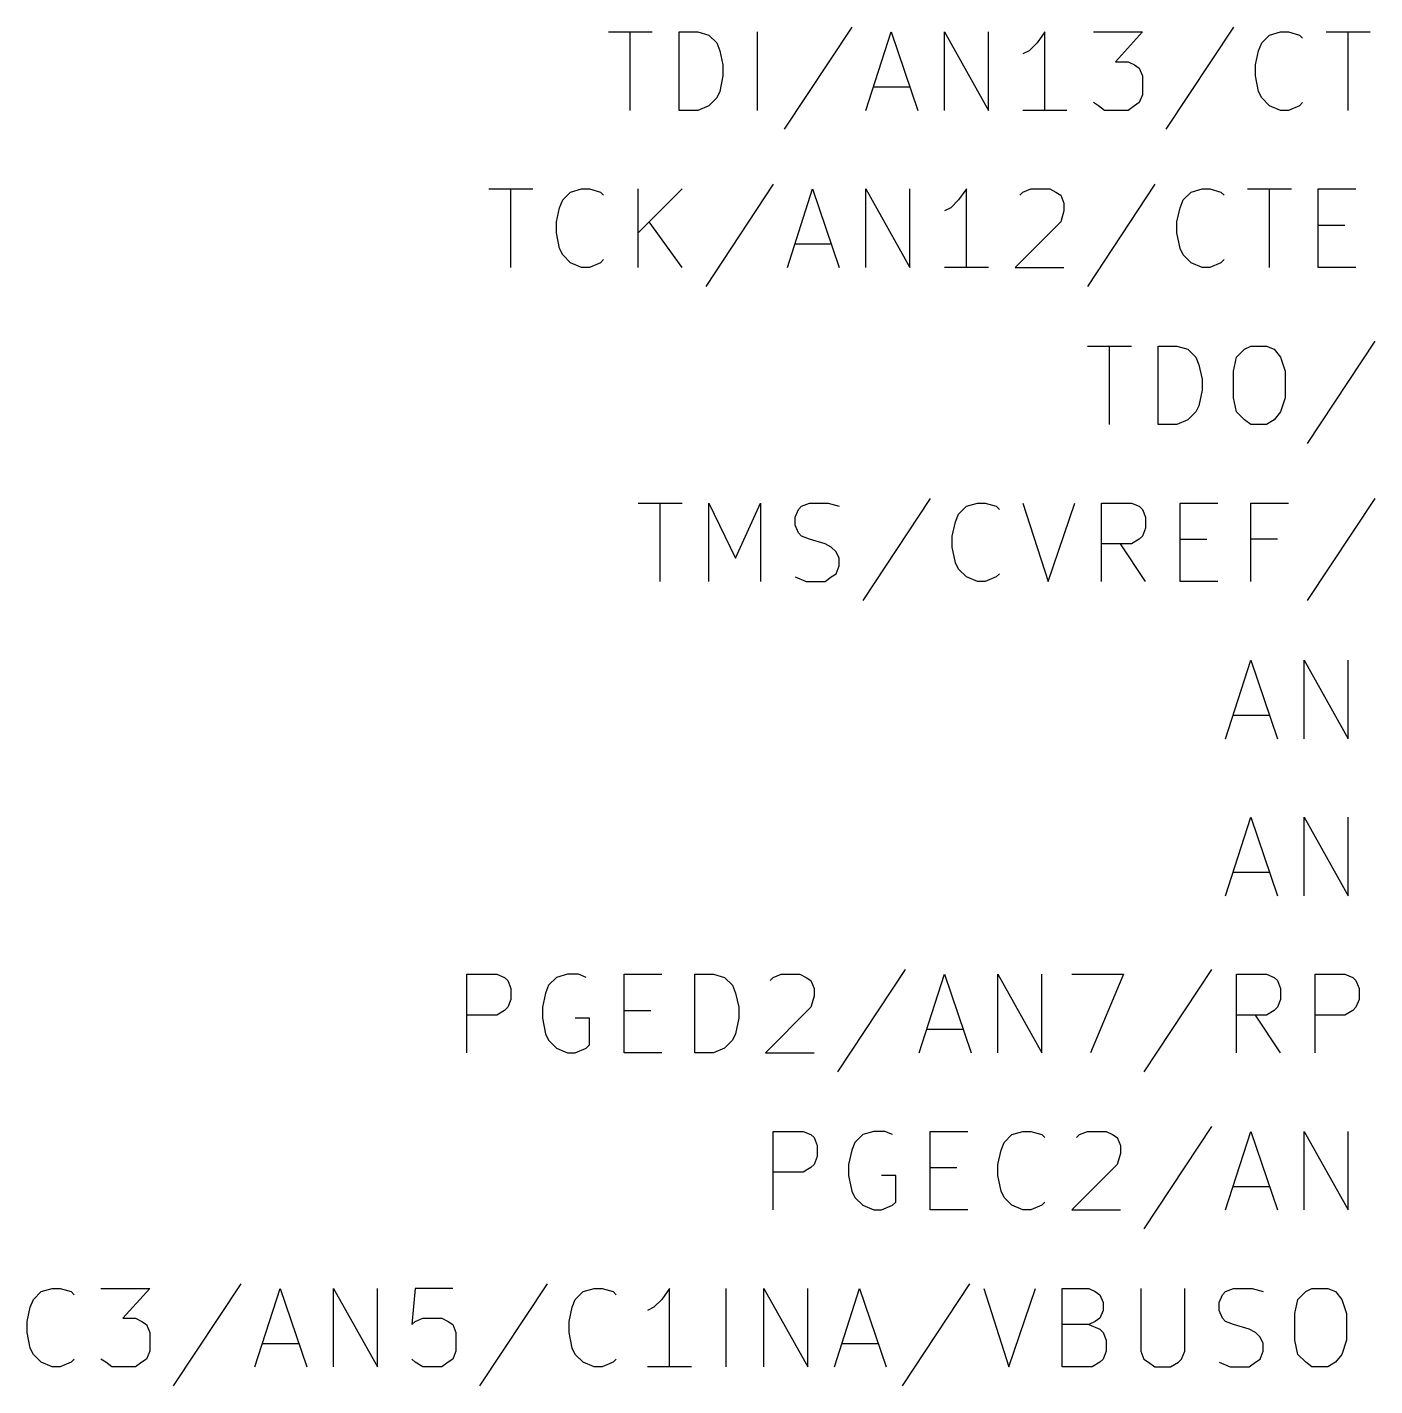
# Model space of a CAD drawing. Extents: x 10 to 287, y -200 to -10.
# Drawn here: x 108.18 to 129.97, y -77.09 to -55.12 of the extents above; entities that cross this region are included whole.
import ezdxf

# ---------------------------------------------------------------- set-up
doc = ezdxf.new("R2010")
doc.units = 0
doc.header["$MEASUREMENT"] = 0

msp = doc.modelspace()

# ---------------------------------------------------------------- linework, layer by layer
at = {"layer": 'Cyan 2'}
for p, q in [((121.514, -55.118), (120.421, -56.769)), ((127.686, -55.118), (126.594, -56.769)), ((117.577, -55.1942), (118.288, -55.1942)), ((117.932, -56.4642), (117.932, -55.1942)), ((118.72, -56.4642), (118.72, -55.1942)), ((118.72, -55.1942), (119.024, -55.1942)), ((119.024, -55.1942), (119.202, -55.245)), ((119.202, -55.245), (119.329, -55.372)), ((119.99, -56.4642), (119.99, -55.1942)), ((121.742, -56.4642), (122.149, -55.1942)), ((122.149, -55.1942), (122.58, -56.4642)), ((123.012, -56.4642), (123.012, -55.1942)), ((123.012, -55.1942), (123.723, -56.4642)), ((123.723, -56.4642), (123.723, -55.1942)), ((124.638, -55.1942), (124.511, -55.372)), ((124.638, -56.4642), (124.638, -55.1942)), ((125.425, -55.1942), (126.213, -55.1942)), ((126.213, -55.1942), (125.781, -55.6768)), ((128.143, -55.372), (128.27, -55.245)), ((128.27, -55.245), (128.448, -55.1942)), ((128.448, -55.1942), (128.575, -55.1942)), ((128.575, -55.1942), (128.753, -55.245)), ((128.753, -55.245), (128.803, -55.2958)), ((129.184, -55.1942), (129.896, -55.1942)), ((129.54, -56.4642), (129.54, -55.1942)), ((119.329, -55.372), (119.38, -55.499)), ((119.38, -55.499), (119.431, -55.7276)), ((124.384, -55.499), (124.282, -55.5498)), ((124.511, -55.372), (124.384, -55.499)), ((128.041, -55.7276), (128.092, -55.499)), ((128.092, -55.499), (128.143, -55.372)), ((119.431, -55.7276), (119.431, -55.9054)), ((125.781, -55.6768), (125.984, -55.6768)), ((125.984, -55.6768), (126.086, -55.7276)), ((126.086, -55.7276), (126.162, -55.7784)), ((126.162, -55.7784), (126.213, -55.9054)), ((128.041, -55.9054), (128.041, -55.7276)), ((119.431, -55.9054), (119.38, -56.1594)), ((126.213, -55.9054), (126.213, -56.2102)), ((128.092, -56.1594), (128.041, -55.9054)), ((119.38, -56.1594), (119.329, -56.261)), ((121.869, -56.0832), (122.453, -56.0832)), ((126.213, -56.2102), (126.162, -56.3372)), ((128.143, -56.261), (128.092, -56.1594)), ((119.024, -56.4642), (118.72, -56.4642)), ((119.202, -56.388), (119.024, -56.4642)), ((119.329, -56.261), (119.202, -56.388)), ((124.993, -56.4642), (124.282, -56.4642)), ((125.501, -56.388), (125.425, -56.3372)), ((125.603, -56.4642), (125.501, -56.388)), ((125.984, -56.4642), (125.603, -56.4642)), ((126.086, -56.388), (125.984, -56.4642)), ((126.162, -56.3372), (126.086, -56.388)), ((128.27, -56.388), (128.143, -56.261)), ((128.448, -56.4642), (128.27, -56.388)), ((128.575, -56.4642), (128.448, -56.4642)), ((128.753, -56.388), (128.575, -56.4642)), ((128.803, -56.3372), (128.753, -56.388)), ((115.646, -57.7342), (116.357, -57.7342)), ((116.002, -59.0042), (116.002, -57.7342)), ((116.967, -57.785), (117.145, -57.7342)), ((117.145, -57.7342), (117.272, -57.7342)), ((117.272, -57.7342), (117.45, -57.785)), ((118.059, -59.0042), (118.059, -57.7342)), ((118.77, -57.7342), (118.059, -58.4454)), ((120.244, -57.658), (119.151, -59.309)), ((120.472, -59.0042), (120.879, -57.7342)), ((120.879, -57.7342), (121.31, -59.0042)), ((121.742, -59.0042), (121.742, -57.7342)), ((121.742, -57.7342), (122.453, -59.0042)), ((122.453, -59.0042), (122.453, -57.7342)), ((123.368, -57.7342), (123.241, -57.912)), ((123.368, -59.0042), (123.368, -57.7342)), ((124.282, -57.785), (124.409, -57.7342)), ((124.409, -57.7342), (124.714, -57.7342)), ((124.714, -57.7342), (124.816, -57.785)), ((126.416, -57.658), (125.324, -59.309)), ((127, -57.785), (127.178, -57.7342)), ((127.178, -57.7342), (127.305, -57.7342)), ((127.305, -57.7342), (127.483, -57.785)), ((127.914, -57.7342), (128.626, -57.7342)), ((128.27, -59.0042), (128.27, -57.7342)), ((129.057, -59.0042), (129.057, -57.7342)), ((129.057, -57.7342), (129.667, -57.7342)), ((116.789, -58.039), (116.84, -57.912)), ((116.84, -57.912), (116.967, -57.785)), ((117.45, -57.785), (117.5, -57.8358)), ((123.241, -57.912), (123.114, -58.039)), ((124.231, -57.8358), (124.282, -57.785)), ((124.816, -57.785), (124.892, -57.8358)), ((124.892, -57.8358), (124.943, -57.9628)), ((124.943, -57.9628), (124.943, -58.0898)), ((126.822, -58.039), (126.873, -57.912)), ((126.873, -57.912), (127, -57.785)), ((127.483, -57.785), (127.533, -57.8358)), ((116.738, -58.2676), (116.789, -58.039)), ((123.114, -58.039), (123.012, -58.0898)), ((124.943, -58.0898), (124.892, -58.2676)), ((126.771, -58.2676), (126.822, -58.039)), ((116.738, -58.4454), (116.738, -58.2676)), ((118.77, -59.0042), (118.237, -58.2676)), ((124.892, -58.2676), (124.155, -59.0042)), ((126.771, -58.4454), (126.771, -58.2676)), ((129.057, -58.3184), (129.489, -58.3184)), ((116.789, -58.6994), (116.738, -58.4454)), ((120.599, -58.6232), (121.183, -58.6232)), ((126.822, -58.6994), (126.771, -58.4454)), ((116.84, -58.801), (116.789, -58.6994)), ((116.967, -58.928), (116.84, -58.801)), ((117.5, -58.8772), (117.45, -58.928)), ((126.873, -58.801), (126.822, -58.6994)), ((127, -58.928), (126.873, -58.801)), ((127.533, -58.8772), (127.483, -58.928)), ((117.145, -59.0042), (116.967, -58.928)), ((117.272, -59.0042), (117.145, -59.0042)), ((117.45, -58.928), (117.272, -59.0042)), ((123.723, -59.0042), (123.012, -59.0042)), ((124.155, -59.0042), (124.943, -59.0042)), ((127.178, -59.0042), (127, -58.928)), ((127.305, -59.0042), (127.178, -59.0042)), ((127.483, -58.928), (127.305, -59.0042)), ((129.667, -59.0042), (129.057, -59.0042)), ((129.972, -60.198), (128.88, -61.849)), ((125.324, -60.2742), (126.035, -60.2742)), ((125.679, -61.5442), (125.679, -60.2742)), ((126.467, -61.5442), (126.467, -60.2742)), ((126.467, -60.2742), (126.771, -60.2742)), ((126.771, -60.2742), (126.949, -60.325)), ((126.949, -60.325), (127.076, -60.452)), ((127.737, -60.452), (127.864, -60.325)), ((127.864, -60.325), (127.965, -60.2742)), ((127.965, -60.2742), (128.219, -60.2742)), ((128.219, -60.2742), (128.346, -60.325)), ((128.346, -60.325), (128.448, -60.452)), ((127.076, -60.452), (127.127, -60.579)), ((127.127, -60.579), (127.178, -60.8076)), ((127.686, -60.6806), (127.737, -60.452)), ((128.448, -60.452), (128.524, -60.6806)), ((127.178, -60.8076), (127.178, -60.9854)), ((127.686, -61.1124), (127.686, -60.6806)), ((128.524, -60.6806), (128.524, -61.1124)), ((127.178, -60.9854), (127.127, -61.2394)), ((127.127, -61.2394), (127.076, -61.341)), ((127.737, -61.341), (127.686, -61.1124)), ((128.524, -61.1124), (128.448, -61.341)), ((126.949, -61.468), (126.771, -61.5442)), ((127.076, -61.341), (126.949, -61.468)), ((127.864, -61.468), (127.737, -61.341)), ((127.965, -61.5442), (127.864, -61.468)), ((128.346, -61.468), (128.219, -61.5442)), ((128.448, -61.341), (128.346, -61.468)), ((126.771, -61.5442), (126.467, -61.5442)), ((128.219, -61.5442), (127.965, -61.5442)), ((118.059, -62.8142), (118.77, -62.8142)), ((118.415, -64.0842), (118.415, -62.8142)), ((119.202, -64.0842), (119.202, -62.8142)), ((119.202, -62.8142), (119.634, -63.7032)), ((119.634, -63.7032), (120.04, -62.8142)), ((120.04, -62.8142), (120.04, -64.0842)), ((120.701, -62.865), (120.828, -62.8142)), ((120.828, -62.8142), (121.133, -62.8142)), ((121.133, -62.8142), (121.31, -62.865)), ((122.784, -62.738), (121.691, -64.389)), ((123.368, -62.865), (123.546, -62.8142)), ((123.546, -62.8142), (123.673, -62.8142)), ((123.673, -62.8142), (123.85, -62.865)), ((124.282, -62.8142), (124.689, -64.0842)), ((124.689, -64.0842), (125.12, -62.8142)), ((125.552, -64.0842), (125.552, -62.8142)), ((125.552, -62.8142), (126.035, -62.8142)), ((126.035, -62.8142), (126.162, -62.865)), ((126.822, -64.0842), (126.822, -62.8142)), ((126.822, -62.8142), (127.432, -62.8142)), ((127.965, -64.0842), (127.965, -62.8142)), ((127.965, -62.8142), (128.575, -62.8142)), ((129.972, -62.738), (128.88, -64.389)), ((120.599, -63.0428), (120.65, -62.9158)), ((120.599, -63.1698), (120.599, -63.0428)), ((120.65, -62.9158), (120.701, -62.865)), ((123.19, -63.119), (123.241, -62.992)), ((123.241, -62.992), (123.368, -62.865)), ((123.85, -62.865), (123.901, -62.9158)), ((126.162, -62.865), (126.213, -62.9158)), ((126.213, -62.9158), (126.263, -63.0428)), ((126.263, -63.0428), (126.263, -63.2206)), ((120.65, -63.2968), (120.599, -63.1698)), ((123.139, -63.3476), (123.19, -63.119)), ((126.263, -63.2206), (126.213, -63.3476)), ((120.701, -63.3476), (120.65, -63.2968)), ((120.828, -63.3984), (120.701, -63.3476)), ((121.082, -63.4746), (120.828, -63.3984)), ((121.183, -63.5254), (121.082, -63.4746)), ((123.139, -63.5254), (123.139, -63.3476)), ((126.035, -63.4746), (125.552, -63.4746)), ((126.263, -64.0842), (125.857, -63.4746)), ((126.162, -63.3984), (126.035, -63.4746)), ((126.213, -63.3476), (126.162, -63.3984)), ((126.822, -63.3984), (127.254, -63.3984)), ((128.397, -63.3984), (127.965, -63.3984)), ((121.26, -63.6016), (121.183, -63.5254)), ((121.31, -63.7032), (121.26, -63.6016)), ((121.31, -63.8302), (121.31, -63.7032)), ((123.19, -63.7794), (123.139, -63.5254)), ((121.26, -63.9572), (121.31, -63.8302)), ((123.241, -63.881), (123.19, -63.7794)), ((123.368, -64.008), (123.241, -63.881)), ((120.599, -64.008), (120.777, -64.0842)), ((120.777, -64.0842), (121.082, -64.0842)), ((121.082, -64.0842), (121.183, -64.008)), ((121.183, -64.008), (121.26, -63.9572)), ((123.546, -64.0842), (123.368, -64.008)), ((123.673, -64.0842), (123.546, -64.0842)), ((123.85, -64.008), (123.673, -64.0842)), ((123.901, -63.9572), (123.85, -64.008)), ((127.432, -64.0842), (126.822, -64.0842)), ((127.559, -66.6242), (127.965, -65.3542)), ((127.965, -65.3542), (128.397, -66.6242)), ((128.829, -66.6242), (128.829, -65.3542)), ((128.829, -65.3542), (129.54, -66.6242)), ((129.54, -66.6242), (129.54, -65.3542)), ((127.686, -66.2432), (128.27, -66.2432)), ((127.559, -69.1642), (127.965, -67.8942)), ((127.965, -67.8942), (128.397, -69.1642)), ((128.829, -69.1642), (128.829, -67.8942)), ((128.829, -67.8942), (129.54, -69.1642)), ((129.54, -69.1642), (129.54, -67.8942)), ((127.686, -68.7832), (128.27, -68.7832)), ((115.291, -71.7042), (115.291, -70.4342)), ((115.291, -70.4342), (115.773, -70.4342)), ((115.773, -70.4342), (115.9, -70.485)), ((115.9, -70.485), (115.951, -70.5358)), ((116.738, -70.485), (116.611, -70.612)), ((116.916, -70.4342), (116.738, -70.485)), ((117.094, -70.4342), (116.916, -70.4342)), ((117.221, -70.485), (117.094, -70.4342)), ((117.831, -71.7042), (117.831, -70.4342)), ((117.831, -70.4342), (118.44, -70.4342)), ((118.974, -71.7042), (118.974, -70.4342)), ((118.974, -70.4342), (119.278, -70.4342)), ((119.278, -70.4342), (119.456, -70.485)), ((119.456, -70.485), (119.583, -70.612)), ((120.193, -70.5358), (120.244, -70.485)), ((120.244, -70.485), (120.371, -70.4342)), ((120.371, -70.4342), (120.675, -70.4342)), ((120.675, -70.4342), (120.777, -70.485)), ((120.777, -70.485), (120.853, -70.5358)), ((122.377, -70.358), (121.285, -72.009)), ((122.606, -71.7042), (123.012, -70.4342)), ((123.012, -70.4342), (123.444, -71.7042)), ((123.876, -71.7042), (123.876, -70.4342)), ((123.876, -70.4342), (124.587, -71.7042)), ((124.587, -71.7042), (124.587, -70.4342)), ((125.07, -70.4342), (125.908, -70.4342)), ((125.908, -70.4342), (125.374, -71.7042)), ((127.33, -70.358), (126.238, -72.009)), ((127.737, -71.7042), (127.737, -70.4342)), ((127.737, -70.4342), (128.219, -70.4342)), ((128.219, -70.4342), (128.346, -70.485)), ((128.346, -70.485), (128.397, -70.5358)), ((129.007, -71.7042), (129.007, -70.4342)), ((129.007, -70.4342), (129.489, -70.4342)), ((129.489, -70.4342), (129.616, -70.485)), ((129.616, -70.485), (129.667, -70.5358)), ((115.951, -70.5358), (116.002, -70.6628)), ((116.002, -70.6628), (116.002, -70.8406)), ((116.561, -70.739), (116.51, -70.9676)), ((116.611, -70.612), (116.561, -70.739)), ((119.583, -70.612), (119.634, -70.739)), ((119.634, -70.739), (119.685, -70.9676)), ((120.853, -70.5358), (120.904, -70.6628)), ((120.904, -70.6628), (120.904, -70.7898)), ((128.397, -70.5358), (128.448, -70.6628)), ((128.448, -70.6628), (128.448, -70.8406)), ((129.667, -70.5358), (129.718, -70.6628)), ((129.718, -70.6628), (129.718, -70.8406)), ((116.002, -70.8406), (115.951, -70.9676)), ((120.904, -70.7898), (120.853, -70.9676)), ((128.448, -70.8406), (128.397, -70.9676)), ((129.718, -70.8406), (129.667, -70.9676)), ((115.773, -71.0946), (115.291, -71.0946)), ((115.9, -71.0184), (115.773, -71.0946)), ((115.951, -70.9676), (115.9, -71.0184)), ((116.51, -70.9676), (116.51, -71.1454)), ((116.51, -71.1454), (116.561, -71.3994)), ((117.272, -71.1454), (117.043, -71.1454)), ((117.272, -71.5772), (117.272, -71.1454)), ((117.831, -71.0184), (118.262, -71.0184)), ((119.685, -71.1454), (119.634, -71.3994)), ((119.685, -70.9676), (119.685, -71.1454)), ((120.853, -70.9676), (120.117, -71.7042)), ((128.219, -71.0946), (127.737, -71.0946)), ((128.448, -71.7042), (128.041, -71.0946)), ((128.346, -71.0184), (128.219, -71.0946)), ((128.397, -70.9676), (128.346, -71.0184)), ((129.489, -71.0946), (129.007, -71.0946)), ((129.616, -71.0184), (129.489, -71.0946)), ((129.667, -70.9676), (129.616, -71.0184)), ((116.561, -71.3994), (116.611, -71.501)), ((119.634, -71.3994), (119.583, -71.501)), ((122.733, -71.3232), (123.317, -71.3232)), ((116.611, -71.501), (116.738, -71.628)), ((117.221, -71.628), (117.272, -71.5772)), ((119.583, -71.501), (119.456, -71.628)), ((116.738, -71.628), (116.916, -71.7042)), ((116.916, -71.7042), (117.043, -71.7042)), ((117.043, -71.7042), (117.221, -71.628)), ((118.44, -71.7042), (117.831, -71.7042)), ((119.278, -71.7042), (118.974, -71.7042)), ((119.456, -71.628), (119.278, -71.7042)), ((120.117, -71.7042), (120.904, -71.7042)), ((127.33, -72.898), (126.238, -74.549)), ((120.244, -74.2442), (120.244, -72.9742)), ((120.244, -72.9742), (120.726, -72.9742)), ((120.726, -72.9742), (120.853, -73.025)), ((120.853, -73.025), (120.904, -73.0758)), ((120.904, -73.0758), (120.955, -73.2028)), ((121.564, -73.152), (121.514, -73.279)), ((121.691, -73.025), (121.564, -73.152)), ((121.869, -72.9742), (121.691, -73.025)), ((122.047, -72.9742), (121.869, -72.9742)), ((122.174, -73.025), (122.047, -72.9742)), ((122.784, -74.2442), (122.784, -72.9742)), ((122.784, -72.9742), (123.393, -72.9742)), ((123.927, -73.279), (123.977, -73.152)), ((123.977, -73.152), (124.104, -73.025)), ((124.104, -73.025), (124.282, -72.9742)), ((124.282, -72.9742), (124.409, -72.9742)), ((124.409, -72.9742), (124.587, -73.025)), ((124.587, -73.025), (124.638, -73.0758)), ((125.146, -73.0758), (125.197, -73.025)), ((125.197, -73.025), (125.324, -72.9742)), ((125.324, -72.9742), (125.628, -72.9742)), ((125.628, -72.9742), (125.73, -73.025)), ((125.73, -73.025), (125.806, -73.0758)), ((125.806, -73.0758), (125.857, -73.2028)), ((127.559, -74.2442), (127.965, -72.9742)), ((127.965, -72.9742), (128.397, -74.2442)), ((128.829, -74.2442), (128.829, -72.9742)), ((128.829, -72.9742), (129.54, -74.2442)), ((129.54, -74.2442), (129.54, -72.9742)), ((120.955, -73.3806), (120.904, -73.5076)), ((120.955, -73.2028), (120.955, -73.3806)), ((121.514, -73.279), (121.463, -73.5076)), ((123.876, -73.5076), (123.927, -73.279)), ((125.857, -73.3298), (125.806, -73.5076)), ((125.857, -73.2028), (125.857, -73.3298)), ((120.853, -73.5584), (120.726, -73.6346)), ((120.904, -73.5076), (120.853, -73.5584)), ((121.463, -73.5076), (121.463, -73.6854)), ((122.784, -73.5584), (123.215, -73.5584)), ((123.876, -73.6854), (123.876, -73.5076)), ((125.806, -73.5076), (125.07, -74.2442)), ((120.726, -73.6346), (120.244, -73.6346)), ((121.463, -73.6854), (121.514, -73.9394)), ((122.225, -73.6854), (121.996, -73.6854)), ((122.225, -74.1172), (122.225, -73.6854)), ((123.927, -73.9394), (123.876, -73.6854)), ((121.514, -73.9394), (121.564, -74.041)), ((121.564, -74.041), (121.691, -74.168)), ((123.977, -74.041), (123.927, -73.9394)), ((124.104, -74.168), (123.977, -74.041)), ((127.686, -73.8632), (128.27, -73.8632)), ((121.691, -74.168), (121.869, -74.2442)), ((121.869, -74.2442), (121.996, -74.2442)), ((121.996, -74.2442), (122.174, -74.168)), ((122.174, -74.168), (122.225, -74.1172)), ((123.393, -74.2442), (122.784, -74.2442)), ((124.282, -74.2442), (124.104, -74.168)), ((124.409, -74.2442), (124.282, -74.2442)), ((124.587, -74.168), (124.409, -74.2442)), ((124.638, -74.1172), (124.587, -74.168)), ((125.07, -74.2442), (125.857, -74.2442)), ((108.28, -75.692), (108.407, -75.565)), ((108.407, -75.565), (108.585, -75.5142)), ((108.585, -75.5142), (108.712, -75.5142)), ((108.712, -75.5142), (108.89, -75.565)), ((108.89, -75.565), (108.941, -75.6158)), ((109.372, -75.5142), (110.16, -75.5142)), ((110.16, -75.5142), (109.728, -75.9968)), ((111.633, -75.438), (110.541, -77.089)), ((111.862, -76.7842), (112.268, -75.5142)), ((112.268, -75.5142), (112.7, -76.7842)), ((113.132, -76.7842), (113.132, -75.5142)), ((113.132, -75.5142), (113.843, -76.7842)), ((113.843, -76.7842), (113.843, -75.5142)), ((114.452, -75.5142), (114.402, -76.0984)), ((115.062, -75.5142), (114.452, -75.5142)), ((116.586, -75.438), (115.494, -77.089)), ((117.043, -75.692), (117.17, -75.565)), ((117.17, -75.565), (117.348, -75.5142)), ((117.348, -75.5142), (117.475, -75.5142)), ((117.475, -75.5142), (117.653, -75.565)), ((117.653, -75.565), (117.704, -75.6158)), ((118.567, -75.5142), (118.44, -75.692)), ((118.567, -76.7842), (118.567, -75.5142)), ((119.482, -76.7842), (119.482, -75.5142)), ((120.091, -76.7842), (120.091, -75.5142)), ((120.091, -75.5142), (120.802, -76.7842)), ((120.802, -76.7842), (120.802, -75.5142)), ((121.234, -76.7842), (121.641, -75.5142)), ((121.641, -75.5142), (122.072, -76.7842)), ((123.419, -75.438), (122.326, -77.089)), ((123.647, -75.5142), (124.054, -76.7842)), ((124.054, -76.7842), (124.485, -75.5142)), ((124.917, -76.7842), (124.917, -75.5142)), ((124.917, -75.5142), (125.349, -75.5142)), ((125.349, -75.5142), (125.451, -75.565)), ((125.451, -75.565), (125.527, -75.6158)), ((126.187, -75.5142), (126.187, -76.5302)), ((126.898, -76.5302), (126.898, -75.5142)), ((127.508, -75.6158), (127.559, -75.565)), ((127.559, -75.565), (127.686, -75.5142)), ((127.686, -75.5142), (127.991, -75.5142)), ((127.991, -75.5142), (128.168, -75.565)), ((128.727, -75.692), (128.854, -75.565)), ((128.854, -75.565), (128.956, -75.5142)), ((128.956, -75.5142), (129.21, -75.5142)), ((129.21, -75.5142), (129.337, -75.565)), ((129.337, -75.565), (129.438, -75.692)), ((108.229, -75.819), (108.28, -75.692)), ((116.992, -75.819), (117.043, -75.692)), ((118.44, -75.692), (118.313, -75.819)), ((125.527, -75.6158), (125.578, -75.7428)), ((125.578, -75.7428), (125.578, -75.8698)), ((127.457, -75.7428), (127.508, -75.6158)), ((127.457, -75.8698), (127.457, -75.7428)), ((128.676, -75.9206), (128.727, -75.692)), ((129.438, -75.692), (129.515, -75.9206)), ((108.179, -76.0476), (108.229, -75.819)), ((109.728, -75.9968), (109.931, -75.9968)), ((109.931, -75.9968), (110.033, -76.0476)), ((114.452, -76.0476), (114.579, -75.9968)), ((114.579, -75.9968), (114.884, -75.9968)), ((114.884, -75.9968), (114.986, -76.0476)), ((116.942, -76.0476), (116.992, -75.819)), ((118.313, -75.819), (118.212, -75.8698)), ((125.527, -75.9968), (125.451, -76.0476)), ((125.578, -75.8698), (125.527, -75.9968)), ((127.508, -75.9968), (127.457, -75.8698)), ((127.559, -76.0476), (127.508, -75.9968)), ((128.676, -76.3524), (128.676, -75.9206)), ((129.515, -75.9206), (129.515, -76.3524)), ((108.179, -76.2254), (108.179, -76.0476)), ((108.229, -76.4794), (108.179, -76.2254)), ((110.033, -76.0476), (110.109, -76.0984)), ((110.109, -76.0984), (110.16, -76.2254)), ((110.16, -76.2254), (110.16, -76.5302)), ((114.402, -76.0984), (114.452, -76.0476)), ((114.986, -76.0476), (115.062, -76.0984)), ((115.062, -76.0984), (115.113, -76.2254)), ((115.113, -76.2254), (115.113, -76.5302)), ((116.942, -76.2254), (116.942, -76.0476)), ((116.992, -76.4794), (116.942, -76.2254)), ((125.349, -76.0984), (124.917, -76.0984)), ((125.451, -76.0476), (125.349, -76.0984)), ((125.349, -76.0984), (125.527, -76.1746)), ((125.527, -76.1746), (125.578, -76.2254)), ((125.578, -76.2254), (125.628, -76.3524)), ((127.686, -76.0984), (127.559, -76.0476)), ((127.94, -76.1746), (127.686, -76.0984)), ((128.041, -76.2254), (127.94, -76.1746)), ((128.118, -76.3016), (128.041, -76.2254)), ((111.989, -76.4032), (112.573, -76.4032)), ((121.361, -76.4032), (121.945, -76.4032)), ((125.628, -76.3524), (125.628, -76.5302)), ((128.168, -76.4032), (128.118, -76.3016)), ((128.168, -76.5302), (128.168, -76.4032)), ((128.727, -76.581), (128.676, -76.3524)), ((129.515, -76.3524), (129.438, -76.581)), ((108.28, -76.581), (108.229, -76.4794)), ((108.407, -76.708), (108.28, -76.581)), ((108.941, -76.6572), (108.89, -76.708)), ((109.449, -76.708), (109.372, -76.6572)), ((110.109, -76.6572), (110.033, -76.708)), ((110.16, -76.5302), (110.109, -76.6572)), ((114.452, -76.708), (114.402, -76.6572)), ((115.062, -76.6572), (114.986, -76.708)), ((115.113, -76.5302), (115.062, -76.6572)), ((117.043, -76.581), (116.992, -76.4794)), ((117.17, -76.708), (117.043, -76.581)), ((117.704, -76.6572), (117.653, -76.708)), ((125.578, -76.6572), (125.527, -76.708)), ((125.628, -76.5302), (125.578, -76.6572)), ((126.187, -76.5302), (126.238, -76.6572)), ((126.238, -76.6572), (126.314, -76.708)), ((126.797, -76.708), (126.848, -76.6572)), ((126.848, -76.6572), (126.898, -76.5302)), ((128.041, -76.708), (128.118, -76.6572)), ((128.118, -76.6572), (128.168, -76.5302)), ((128.854, -76.708), (128.727, -76.581)), ((129.438, -76.581), (129.337, -76.708)), ((108.585, -76.7842), (108.407, -76.708)), ((108.712, -76.7842), (108.585, -76.7842)), ((108.89, -76.708), (108.712, -76.7842)), ((109.55, -76.7842), (109.449, -76.708)), ((109.931, -76.7842), (109.55, -76.7842)), ((110.033, -76.708), (109.931, -76.7842)), ((114.579, -76.7842), (114.452, -76.708)), ((114.884, -76.7842), (114.579, -76.7842)), ((114.986, -76.708), (114.884, -76.7842)), ((117.348, -76.7842), (117.17, -76.708)), ((117.475, -76.7842), (117.348, -76.7842)), ((117.653, -76.708), (117.475, -76.7842)), ((118.923, -76.7842), (118.212, -76.7842)), ((125.4, -76.7842), (124.917, -76.7842)), ((125.527, -76.708), (125.4, -76.7842)), ((126.314, -76.708), (126.416, -76.7842)), ((126.416, -76.7842), (126.67, -76.7842)), ((126.67, -76.7842), (126.797, -76.708)), ((127.457, -76.708), (127.635, -76.7842)), ((127.635, -76.7842), (127.94, -76.7842)), ((127.94, -76.7842), (128.041, -76.708)), ((128.956, -76.7842), (128.854, -76.708)), ((129.21, -76.7842), (128.956, -76.7842)), ((129.337, -76.708), (129.21, -76.7842))]:
    msp.add_line(p, q, dxfattribs=at)

doc.saveas('drawing.dxf')
